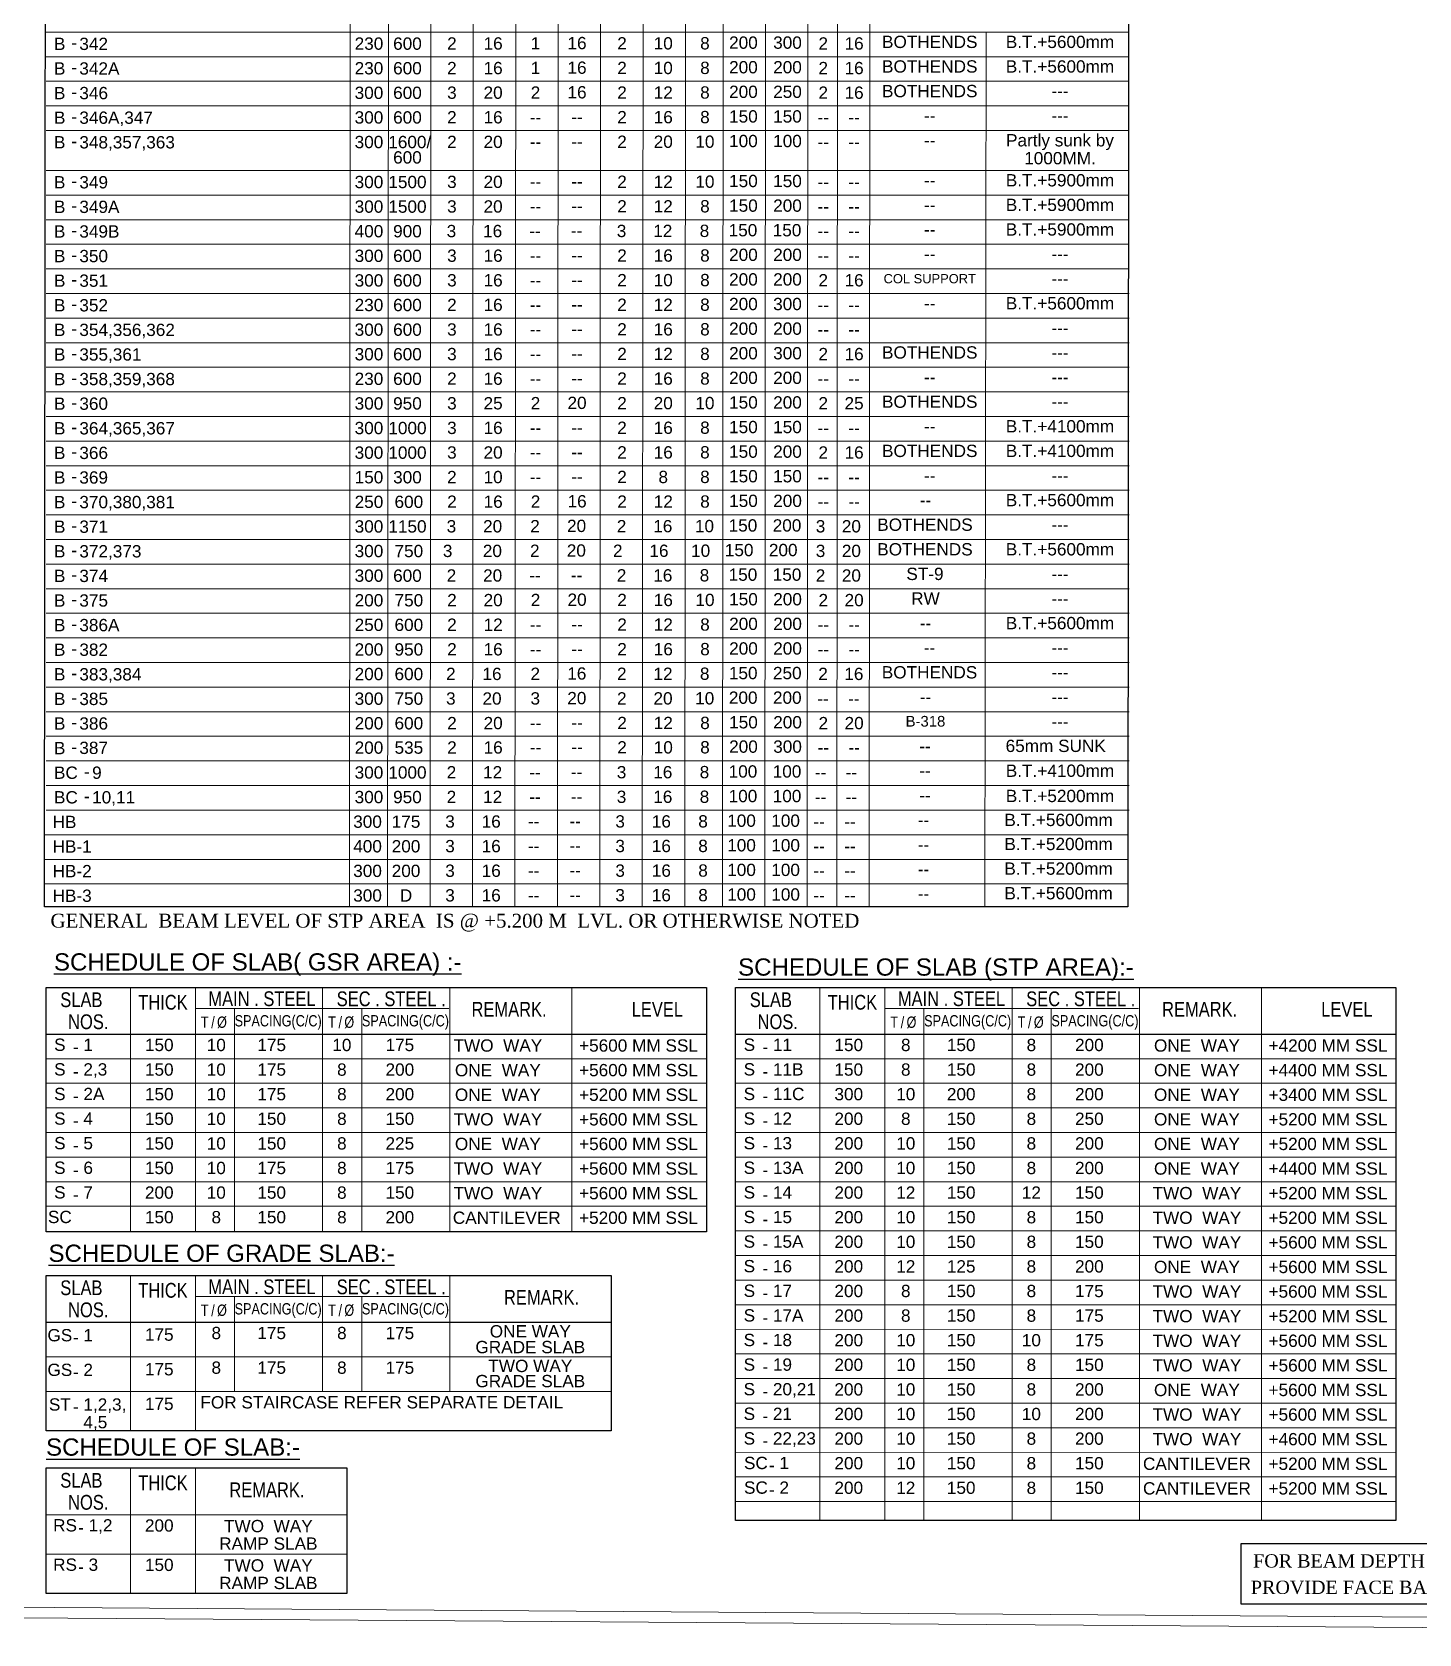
# Model space of a CAD drawing. Header units: millimetres. Extents: x -954 to 225541, y -300291 to -180647.
# Drawn here: x 178601 to 206793, y -292654 to -260098 of the extents above; entities that cross this region are included whole.
import ezdxf
from ezdxf.enums import TextEntityAlignment as Align

# ---------------------------------------------------------------- set-up
doc = ezdxf.new("R2010")
doc.units = ezdxf.units.MM
doc.header["$LTSCALE"] = 100
doc.header["$MEASUREMENT"] = 0
doc.layers.add('beam sch. text', color=4, linetype='Continuous')
doc.layers.add('slab sch. text', color=4, linetype='Continuous')
for name, color, linetype, lineweight in [('LINE- 1', 7, 'Continuous', 25), ('LINE- 2', 35, 'Continuous', 13), ('MAIN TEXT', 6, 'Continuous', 25), ('SUNK', 251, 'Continuous', 9)]:
    doc.layers.add(name, color=color, linetype=linetype, lineweight=lineweight)
doc.styles.add('ARIAL', font='arial.ttf')
doc.styles.add('TIMES NEW ROMAN', font='times.ttf', dxfattribs={"width": 0.8, "height": 12})

msp = doc.modelspace()

# ---------------------------------------------------------------- linework, layer by layer
at = {"layer": 'LINE- 1'}
for p, q in [((178885.4, -280463), (192307.7, -280463.5)), ((192901, -280463), (206323.3, -280463.5)), ((178885.4, -286317), (190372, -286317)), ((178885.3, -290229.6), (184999.3, -290230.2))]:
    msp.add_line(p, q, dxfattribs=at)
for points in [[(178885.4, -243818.7), (200904.2, -243818.7), (200875.7, -277877.8), (178856.9, -277877.8)], [(178885.4, -279513.8), (192308.1, -279513.8), (192308.1, -284479.7), (178885.3, -284479.7)], [(192901, -279513.8), (206323.8, -279513.8), (206323.9, -290345.4), (192901.1, -290345.4)], [(178885.3, -285367.8), (190372.3, -285367.8), (190372.3, -288527.3), (178885.3, -288527.3)], [(178885.3, -289280.4), (184999.8, -289280.4), (184999.9, -291829.6), (178885.5, -291829.6)]]:
    msp.add_lwpolyline(points, close=True, dxfattribs=at)
at = {"layer": 'LINE- 2'}
for p, q in [((185052.7, -277877.8), (185081.2, -243818.7)), ((186692.2, -277877.8), (186720.7, -243818.7)), ((191867.2, -277877.8), (191895.7, -243818.7)), ((194353.8, -277877.8), (194382.3, -243818.7)), ((188417.2, -277877.8), (188445.7, -244359.5)), ((190142.2, -277877.8), (190170.7, -244359.5)), ((192633.8, -277877.8), (192662.4, -244454)), ((185829, -277877.8), (185857.5, -244553.9)), ((187554.7, -277877.8), (187583.2, -244944.4)), ((189279.7, -277877.8), (189308.2, -244944.4)), ((191004.7, -277877.8), (191033.2, -244944.4)), ((193493.8, -277877.8), (193522.4, -244873.1)), ((194957.6, -277877.8), (194986.1, -244944.4)), ((195618.1, -277877.8), (195646.6, -244944.4)), ((200904.2, -260099.1), (178885.4, -260099.1)), ((197967.3, -277877.8), (197995.9, -260099.1)), ((200904.2, -260599.1), (178885.4, -260599.1)), ((200904.2, -261099.1), (178885.4, -261099.1)), ((200904.2, -261599.1), (178885.4, -261599.1)), ((200904.2, -262099.1), (178885.4, -262099.1)), ((200904.2, -262911.6), (178885.4, -262911.6)), ((200904.2, -263411.6), (178885.4, -263411.6)), ((200904.2, -263911.6), (178885.4, -263911.6)), ((200904.2, -264411.6), (178885.4, -264411.6)), ((200904.2, -264911.6), (178885.4, -264911.6)), ((200904.2, -265411.6), (178885.4, -265411.6)), ((200904.2, -265911.6), (178885.4, -265911.6)), ((200904.2, -266411.6), (178885.4, -266411.6)), ((200904.2, -266911.6), (178885.4, -266911.6)), ((200904.2, -267411.6), (178885.4, -267411.6)), ((200904.2, -267911.6), (178885.4, -267911.6)), ((200904.2, -268411.6), (178885.4, -268411.6)), ((200904.2, -268911.6), (178885.4, -268911.6)), ((200904.2, -269411.6), (178885.4, -269411.6)), ((200904.2, -269911.6), (178885.4, -269911.6)), ((200904.2, -270411.6), (178885.4, -270411.6)), ((200904.2, -270911.6), (178885.4, -270911.6)), ((200904.2, -271411.6), (178885.4, -271411.6)), ((200904.2, -271911.6), (178885.4, -271911.6)), ((200904.2, -272411.6), (178885.4, -272411.6)), ((200904.2, -272911.6), (178885.4, -272911.6)), ((200904.2, -273411.6), (178885.4, -273411.6)), ((200904.2, -273411.6), (178885.4, -273411.6)), ((200904.2, -273911.6), (178885.4, -273911.6)), ((200904.2, -274411.6), (178885.4, -274411.6)), ((200904.2, -274911.6), (178885.4, -274911.6)), ((200904.2, -275411.6), (178885.4, -275411.6)), ((200904.2, -275911.6), (178885.4, -275911.6)), ((200875.3, -276411.6), (178856.5, -276411.6)), ((200875.3, -276911.6), (178856.5, -276911.6)), ((200876.5, -277411.6), (178857.7, -277411.6)), ((180600.6, -279513.8), (180600.6, -284479.7)), ((181920.9, -279513.8), (181920.9, -284479.7)), ((184508.3, -279514.4), (184508.3, -284479.7)), ((187095.7, -279514.4), (187095.7, -284479.7)), ((189576.2, -284479.7), (189576.3, -279513.8)), ((194616.2, -279513.8), (194616.3, -290345.4)), ((195936.5, -279513.8), (195936.6, -290345.4)), ((198523.9, -279514.4), (198524, -290345.4)), ((201111.3, -279514.4), (201111.4, -290345.4)), ((203591.9, -279514.4), (203592, -290345.4)), ((181920.9, -279941.5), (184508.3, -279942.1)), ((182716.2, -279942.7), (182716.2, -284479.7)), ((184508.3, -279942.1), (187074.5, -279942.1)), ((185303.6, -279942.1), (185303.6, -284479.7)), ((195936.5, -279941.5), (198523.9, -279942.1)), ((196731.8, -279942.7), (196731.9, -290345.4)), ((198523.9, -279942.1), (201090.1, -279942.1)), ((199319.3, -279942.1), (199319.3, -290345.4)), ((178885.3, -280963), (192307.6, -280963.5)), ((192901.1, -280963), (206323.4, -280963.5)), ((178885.3, -281463), (192307.6, -281463.5)), ((192901.1, -281463), (206323.4, -281463.5)), ((178885.3, -281963), (192307.6, -281963.5)), ((192901.1, -281963), (206323.4, -281963.5)), ((178885.3, -282463), (192307.6, -282463.5)), ((192901.1, -282463), (206323.4, -282463.5)), ((178885.2, -282963), (192307.6, -282963.5)), ((192901.1, -282963), (206323.4, -282963.5)), ((178885.2, -283463), (192307.5, -283463.5)), ((192901.1, -283463), (206323.4, -283463.5)), ((178885.2, -283963), (192307.5, -283963.5)), ((192901, -283963), (206323.4, -283963.5)), ((192901, -284463), (206323.3, -284463.5)), ((192901, -284963), (206323.3, -284963.5)), ((180600.6, -285367.8), (180600.6, -288527.3)), ((181920.9, -285367.8), (181920.9, -288527.3)), ((184508.3, -285368.4), (184508.3, -287725)), ((187095.7, -285368.4), (187095.7, -287725)), ((192901, -285463), (206323.3, -285463.5)), ((181920.9, -285795.5), (184508.3, -285796.1)), ((182716.2, -285796.7), (182716.2, -287725)), ((184508.3, -285796.1), (187074.5, -285796.1)), ((185303.6, -285796.1), (185303.6, -287725)), ((192901, -285963), (206323.3, -285963.5)), ((192901, -286463), (206323.3, -286463.5)), ((178885.4, -287021), (190372, -287021)), ((192900.9, -286963), (206323.2, -286963.5)), ((192900.9, -287463), (206323.2, -287463.5)), ((178885.4, -287725), (190372, -287725)), ((192900.9, -287963), (206323.2, -287963.5)), ((192900.9, -288463), (206323.2, -288463.5)), ((192900.9, -288963), (206323.2, -288963.5)), ((180600.6, -289280.4), (180600.8, -291829.6)), ((181920.9, -289280.4), (181921.1, -291829.6)), ((192900.8, -289463), (206323.1, -289463.5)), ((192900.8, -289963), (206323.1, -289963.5)), ((178885.5, -291029.6), (184999.5, -291030.2))]:
    msp.add_line(p, q, dxfattribs=at)
at = {"layer": 'MAIN TEXT'}
msp.add_lwpolyline([(203181.7, -290814.3), (212789.1, -290814.3), (212789.1, -292050.3), (203181.7, -292050.3)], close=True, dxfattribs=at)
at = {"layer": 'SUNK', "color": 5}
msp.add_lwpolyline([(154747.3, -292164.4), (225540.8, -292654.4), (225540.8, -242471.9), (154747.3, -242471.9)], close=True, dxfattribs=at)
at = {"layer": 'SUNK', "color": 6}
msp.add_lwpolyline([(154963, -291948.6), (225325.1, -292438.7), (225325.1, -242687.7), (154963, -242687.7)], close=True, dxfattribs=at)

# ---------------------------------------------------------------- texts
at = {"layer": 'beam sch. text', "style": 'ARIAL'}
for s, p in [('B', (179047, -260338.2)), ('-', (179398.7, -260314)), ('342', (179562.6, -260338.2)), ('B', (179047, -260838.2)), ('342A', (179562.6, -260838.2)), ('-', (179398.7, -260814)), ('B', (179047, -261338.2)), ('-', (179398.7, -261314)), ('346', (179562.6, -261338.2)), ('B', (179047, -261838.2)), ('346A,347', (179562.6, -261838.2)), ('-', (179398.7, -261814)), ('B', (179047, -262338.2)), ('-', (179398.7, -262314)), ('348,357,363', (179562.6, -262338.2)), ('B', (179047, -263150.7)), ('349', (179562.6, -263150.7)), ('-', (179398.7, -263126.5)), ('B', (179047, -263650.7)), ('-', (179398.7, -263626.5)), ('349A', (179562.6, -263650.7)), ('B', (179047, -264150.7)), ('349B', (179562.6, -264150.7)), ('-', (179398.7, -264126.5)), ('B', (179047, -264650.7)), ('-', (179398.7, -264626.5)), ('350', (179562.6, -264650.7)), ('B', (179047, -265150.7)), ('-', (179398.7, -265126.5)), ('351', (179562.6, -265150.7)), ('B', (179047, -265650.7)), ('-', (179398.7, -265626.5)), ('352', (179562.6, -265650.7)), ('B', (179047, -266150.7)), ('-', (179398.7, -266126.5)), ('354,356,362', (179562.6, -266150.7)), ('B', (179047, -266650.7)), ('355,361', (179562.6, -266650.7)), ('-', (179398.7, -266626.5)), ('B', (179047, -267150.7)), ('-', (179398.7, -267126.5)), ('358,359,368', (179562.6, -267150.7)), ('B', (179047, -267650.7)), ('360', (179562.6, -267650.7)), ('-', (179398.7, -267626.5)), ('B', (179047, -268150.7)), ('-', (179398.7, -268126.5)), ('364,365,367', (179562.6, -268150.7)), ('B', (179047, -268650.7)), ('366', (179562.6, -268650.7)), ('-', (179398.7, -268626.5)), ('B', (179047, -269150.7)), ('-', (179398.7, -269126.5)), ('369', (179562.6, -269150.7)), ('B', (179047, -269650.7)), ('370,380,381', (179562.6, -269650.7)), ('-', (179398.7, -269626.5)), ('B', (179047, -270150.7)), ('-', (179398.7, -270126.5)), ('371', (179562.6, -270150.7)), ('B', (179047, -270650.7)), ('372,373', (179562.6, -270650.7)), ('-', (179398.7, -270626.5)), ('B', (179047, -271150.7)), ('-', (179398.7, -271126.5)), ('374', (179562.6, -271150.7)), ('B', (179047, -271650.7)), ('-', (179398.7, -271626.5)), ('375', (179562.6, -271650.7)), ('B', (179047, -272150.7)), ('-', (179398.7, -272126.5)), ('386A', (179562.6, -272150.7)), ('B', (179047, -272650.7)), ('-', (179398.7, -272626.5)), ('382', (179562.6, -272650.7)), ('B', (179047, -273150.7)), ('-', (179398.7, -273126.5)), ('383,384', (179562.6, -273150.7)), ('B', (179047, -273650.7)), ('-', (179398.7, -273626.5)), ('385', (179562.6, -273650.7)), ('B', (179047, -274150.7)), ('386', (179562.6, -274150.7)), ('-', (179398.7, -274126.5)), ('B', (179047, -274650.7)), ('-', (179398.7, -274626.5)), ('387', (179562.6, -274645.7)), ('BC', (179047, -275150.7)), ('9', (179822.4, -275150.7)), ('-', (179658.5, -275126.5)), ('BC', (179047, -275650.7)), ('-', (179658.5, -275626.5)), ('10,11', (179822.4, -275650.7)), ('HB', (179018.1, -276150.7)), ('HB-1', (179018.1, -276650.7)), ('HB-2', (179018.1, -277150.7))]:
    msp.add_text(s, height=250, rotation=0.00358, dxfattribs=at).set_placement(p, align=Align.MIDDLE_LEFT)
for s, height, p in [('230', 250, (185449.8, -260333.2)), ('600', 250, (186232.1, -260333.2)), ('2', 250, (187135.6, -260330.1)), ('16', 250, (187973, -260330.1)), ('1', 250, (188834.7, -260327.8)), ('16', 250, (189679.3, -260322)), ('2', 250, (190593.7, -260327.8)), ('10', 250, (191431.6, -260327.8)), ('8', 250, (192279, -260326.2)), ('200', 250, (193061.3, -260312.8)), ('300', 250, (193957.3, -260312.8)), ('2', 250, (194684, -260330.1)), ('16', 250, (195310.8, -260330.1)), ('BOTHENDS', 250, (196848.7, -260297.7)), ('B.T.+5600mm', 250, (199496.5, -260297.7)), ('230', 250, (185449.8, -260833.2)), ('600', 250, (186232.1, -260833.2)), ('2', 250, (187135.6, -260830.1)), ('16', 250, (187973, -260830.1)), ('1', 250, (188834.7, -260827.8)), ('16', 250, (189679.3, -260822)), ('2', 250, (190593.7, -260827.8)), ('10', 250, (191431.6, -260827.8)), ('8', 250, (192279, -260826.2)), ('200', 250, (193061.3, -260812.8)), ('200', 250, (193957.3, -260812.8)), ('2', 250, (194684, -260830.1)), ('16', 250, (195310.8, -260830.1)), ('BOTHENDS', 250, (196848.7, -260797.7)), ('B.T.+5600mm', 250, (199496.5, -260797.7)), ('300', 250, (185449.8, -261333.2)), ('600', 250, (186232.1, -261333.2)), ('3', 250, (187135.6, -261330.1)), ('20', 250, (187973, -261330.1)), ('2', 250, (188834.7, -261327.8)), ('16', 250, (189679.3, -261322)), ('2', 250, (190593.7, -261327.8)), ('12', 250, (191431.6, -261327.8)), ('8', 250, (192279, -261326.2)), ('200', 250, (193061.3, -261312.8)), ('250', 250, (193957.3, -261312.8)), ('2', 250, (194684, -261330.1)), ('16', 250, (195310.8, -261330.1)), ('BOTHENDS', 250, (196848.7, -261297.7)), ('---', 250, (199496.5, -261297.7)), ('300', 250, (185449.8, -261833.2)), ('600', 250, (186232.1, -261833.2)), ('2', 250, (187135.6, -261830.1)), ('16', 250, (187973, -261830.1)), ('2', 250, (190593.7, -261827.8)), ('16', 250, (191431.6, -261827.8)), ('8', 250, (192279, -261826.2)), ('150', 250, (193061.3, -261812.8)), ('150', 250, (193957.3, -261812.8)), ('--', 250, (188834.7, -261827.8)), ('--', 250, (189679.3, -261822)), ('--', 250, (194684, -261830.1)), ('--', 250, (195310.8, -261830.1)), ('--', 250, (196848.7, -261797.7)), ('---', 250, (199496.5, -261797.7)), ('300', 250, (185449.8, -262333.2)), ('1600/', 250, (186278.8, -262333.2)), ('2', 250, (187135.6, -262330.1)), ('20', 250, (187973, -262330.1)), ('--', 250, (188834.7, -262327.8)), ('--', 250, (189679.3, -262322)), ('2', 250, (190593.7, -262327.8)), ('20', 250, (191431.6, -262327.8)), ('10', 250, (192279, -262326.2)), ('100', 250, (193061.3, -262312.8)), ('100', 250, (193957.3, -262312.8)), ('--', 250, (194684, -262330.1)), ('--', 250, (195310.8, -262330.1)), ('--', 250, (196848.7, -262297.7)), ('Partly sunk by', 250, (199496.5, -262297.7)), ('600', 250, (186232.1, -262645.7)), ('1000MM.', 250, (199496.5, -262661.6)), ('300', 250, (185449.8, -263145.7)), ('1500', 250, (186232.1, -263145.7)), ('3', 250, (187135.6, -263142.6)), ('20', 250, (187973, -263142.6)), ('2', 250, (190593.7, -263140.3)), ('12', 250, (191431.6, -263140.3)), ('10', 250, (192279, -263138.7)), ('150', 250, (193061.3, -263125.3)), ('150', 250, (193957.3, -263125.3)), ('B.T.+5900mm', 250, (199496.5, -263110.2)), ('--', 250, (188834.7, -263140.3)), ('--', 250, (189679.3, -263134.5)), ('--', 250, (194684, -263142.6)), ('--', 250, (195310.8, -263142.6)), ('--', 250, (196848.7, -263110.2)), ('300', 250, (185449.8, -263645.7)), ('1500', 250, (186232.1, -263645.7)), ('3', 250, (187135.6, -263642.6)), ('20', 250, (187973, -263642.6)), ('--', 250, (188834.7, -263640.3)), ('--', 250, (189679.3, -263634.5)), ('2', 250, (190593.7, -263640.3)), ('12', 250, (191431.6, -263640.3)), ('8', 250, (192279, -263638.7)), ('150', 250, (193061.3, -263625.3)), ('200', 250, (193957.3, -263625.3)), ('--', 250, (194684, -263642.6)), ('--', 250, (195310.8, -263642.6)), ('--', 250, (196848.7, -263610.2)), ('B.T.+5900mm', 250, (199496.5, -263610.2)), ('400', 250, (185449.8, -264145.7)), ('900', 250, (186232.1, -264145.7)), ('3', 250, (187126.3, -264142.6)), ('16', 250, (187963.6, -264142.6)), ('3', 250, (190584.3, -264140.3)), ('12', 250, (191422.3, -264140.3)), ('8', 250, (192269.7, -264138.7)), ('150', 250, (193052, -264125.3)), ('150', 250, (193948, -264125.3)), ('B.T.+5900mm', 250, (199496.5, -264110.2)), ('--', 250, (188825.4, -264140.3)), ('--', 250, (189670, -264134.5)), ('--', 250, (194684, -264142.6)), ('--', 250, (195310.8, -264142.6)), ('--', 250, (196848.7, -264110.2)), ('300', 250, (185449.8, -264645.7)), ('600', 250, (186232.1, -264645.7)), ('3', 250, (187135.6, -264642.6)), ('16', 250, (187973, -264642.6)), ('--', 250, (188834.7, -264640.3)), ('--', 250, (189679.3, -264634.5)), ('2', 250, (190593.7, -264640.3)), ('16', 250, (191431.6, -264640.3)), ('8', 250, (192279, -264638.7)), ('200', 250, (193061.3, -264625.3)), ('200', 250, (193957.3, -264625.3)), ('--', 250, (194684, -264642.6)), ('--', 250, (195310.8, -264642.6)), ('--', 250, (196848.7, -264610.2)), ('---', 250, (199496.5, -264610.2)), ('200', 250, (193061.3, -265125.3)), ('200', 250, (193957.3, -265125.3)), ('300', 250, (185449.8, -265145.7)), ('600', 250, (186232.1, -265145.7)), ('3', 250, (187135.6, -265142.6)), ('16', 250, (187973, -265142.6)), ('--', 250, (188834.7, -265140.3)), ('--', 250, (189679.3, -265134.5)), ('2', 250, (190593.7, -265140.3)), ('10', 250, (191431.6, -265140.3)), ('8', 250, (192279, -265138.7)), ('2', 250, (194684, -265142.6)), ('16', 250, (195310.8, -265142.6)), ('COL SUPPORT', 187.5, (196848.7, -265110.2)), ('---', 250, (199496.5, -265110.2)), ('230', 250, (185449.8, -265645.7)), ('600', 250, (186232.1, -265645.7)), ('2', 250, (187135.6, -265642.6)), ('16', 250, (187973, -265642.6)), ('--', 250, (188834.7, -265640.3)), ('--', 250, (189679.3, -265634.5)), ('2', 250, (190593.7, -265640.3)), ('12', 250, (191431.6, -265640.3)), ('8', 250, (192279, -265638.7)), ('200', 250, (193061.3, -265625.3)), ('300', 250, (193957.3, -265625.3)), ('--', 250, (194684, -265642.6)), ('--', 250, (195310.8, -265642.6)), ('--', 250, (196848.7, -265610.2)), ('--', 250, (196848.7, -265610.2)), ('B.T.+5600mm', 250, (199496.5, -265610.2)), ('300', 250, (185449.8, -266145.7)), ('600', 250, (186232.1, -266145.7)), ('3', 250, (187135.6, -266142.6)), ('16', 250, (187973, -266142.6)), ('--', 250, (188834.7, -266140.3)), ('--', 250, (189679.3, -266134.5)), ('2', 250, (190593.7, -266140.3)), ('16', 250, (191431.6, -266140.3)), ('8', 250, (192279, -266138.7)), ('200', 250, (193061.3, -266125.3)), ('200', 250, (193957.3, -266125.3)), ('--', 250, (194684, -266142.6)), ('--', 250, (195310.8, -266142.6)), ('---', 250, (199496.5, -266110.2)), ('300', 250, (185449.8, -266645.7)), ('600', 250, (186232.1, -266645.7)), ('3', 250, (187135.6, -266642.6)), ('16', 250, (187973, -266642.6)), ('2', 250, (190593.7, -266640.3)), ('12', 250, (191431.6, -266640.3)), ('8', 250, (192279, -266638.7)), ('200', 250, (193061.3, -266625.3)), ('300', 250, (193957.3, -266625.3)), ('2', 250, (194684, -266642.6)), ('16', 250, (195310.8, -266642.6)), ('BOTHENDS', 250, (196848.7, -266610.2)), ('---', 250, (199496.5, -266610.2)), ('--', 250, (188834.7, -266640.3)), ('--', 250, (189679.3, -266634.5)), ('230', 250, (185449.8, -267145.7)), ('600', 250, (186232.1, -267145.7)), ('2', 250, (187135.6, -267142.6)), ('16', 250, (187973, -267142.6)), ('--', 250, (188834.7, -267140.3)), ('--', 250, (189679.3, -267134.5)), ('2', 250, (190593.7, -267140.3)), ('16', 250, (191431.6, -267140.3)), ('8', 250, (192279, -267138.7)), ('200', 250, (193061.3, -267125.3)), ('200', 250, (193957.3, -267125.3)), ('--', 250, (194684, -267142.6)), ('--', 250, (195310.8, -267142.6)), ('--', 250, (196848.7, -267110.2)), ('---', 250, (199496.5, -267110.2)), ('300', 250, (185449.8, -267645.7)), ('950', 250, (186232.1, -267645.7)), ('3', 250, (187135.6, -267642.6)), ('25', 250, (187973, -267642.6)), ('2', 250, (188834.7, -267640.3)), ('20', 250, (189679.3, -267634.5)), ('2', 250, (190593.7, -267640.3)), ('20', 250, (191431.6, -267640.3)), ('10', 250, (192279, -267638.7)), ('150', 250, (193061.3, -267625.3)), ('200', 250, (193957.3, -267625.3)), ('2', 250, (194684, -267642.6)), ('25', 250, (195310.8, -267642.6)), ('BOTHENDS', 250, (196848.7, -267610.2)), ('---', 250, (199496.5, -267610.2)), ('300', 250, (185449.8, -268145.7)), ('1000', 250, (186232.1, -268145.7)), ('3', 250, (187135.6, -268142.6)), ('16', 250, (187973, -268142.6)), ('--', 250, (188834.7, -268140.3)), ('--', 250, (189679.3, -268134.5)), ('2', 250, (190593.7, -268140.3)), ('16', 250, (191431.6, -268140.3)), ('8', 250, (192279, -268138.7)), ('150', 250, (193061.3, -268125.3)), ('150', 250, (193957.3, -268125.3)), ('--', 250, (194684, -268142.6)), ('--', 250, (195310.8, -268142.6)), ('--', 250, (196848.7, -268110.2)), ('B.T.+4100mm', 250, (199496.5, -268110.2)), ('300', 250, (185449.8, -268645.7)), ('1000', 250, (186232.1, -268645.7)), ('3', 250, (187135.6, -268642.6)), ('20', 250, (187973, -268642.6)), ('2', 250, (190593.7, -268640.3)), ('16', 250, (191431.6, -268640.3)), ('8', 250, (192279, -268638.7)), ('150', 250, (193061.3, -268625.3)), ('200', 250, (193957.3, -268625.3)), ('2', 250, (194684, -268642.6)), ('16', 250, (195310.8, -268642.6)), ('BOTHENDS', 250, (196848.7, -268610.2)), ('B.T.+4100mm', 250, (199496.5, -268610.2)), ('--', 250, (188834.7, -268640.3)), ('--', 250, (189679.3, -268634.5)), ('150', 250, (185449.8, -269145.7)), ('300', 250, (186232.1, -269145.7)), ('2', 250, (187135.6, -269142.6)), ('10', 250, (187973, -269142.6)), ('--', 250, (188834.7, -269140.3)), ('--', 250, (189679.3, -269134.5)), ('2', 250, (190593.7, -269140.3)), ('8', 250, (191431.6, -269140.3)), ('8', 250, (192279, -269138.7)), ('150', 250, (193061.3, -269125.3)), ('150', 250, (193957.3, -269125.3)), ('--', 250, (194684, -269142.6)), ('--', 250, (195310.8, -269142.6)), ('--', 250, (196848.7, -269110.2)), ('---', 250, (199496.5, -269110.2)), ('250', 250, (185449.8, -269645.7)), ('600', 250, (186260.7, -269645.7)), ('2', 250, (187136.7, -269642.6)), ('16', 250, (187974, -269642.6)), ('2', 250, (188835.8, -269640.3)), ('16', 250, (189680.3, -269634.5)), ('2', 250, (190594.7, -269640.3)), ('12', 250, (191432.7, -269640.3)), ('8', 250, (192280.1, -269638.7)), ('150', 250, (193062.4, -269625.3)), ('200', 250, (193958.3, -269625.3)), ('B.T.+5600mm', 250, (199496.5, -269610.2)), ('--', 250, (194685.1, -269642.6)), ('--', 250, (195311.9, -269642.6)), ('--', 250, (196761.8, -269610.2)), ('300', 250, (185449.8, -270145.7)), ('1150', 250, (186232.1, -270145.7)), ('3', 250, (187126.3, -270142.6)), ('20', 250, (187963.6, -270142.6)), ('2', 250, (188825.4, -270140.3)), ('20', 250, (189670, -270134.5)), ('2', 250, (190584.3, -270140.3)), ('16', 250, (191422.3, -270140.3)), ('10', 250, (192269.7, -270138.7)), ('150', 250, (193052, -270125.3)), ('200', 250, (193948, -270125.3)), ('3', 250, (194629, -270142.6)), ('20', 250, (195255.8, -270142.6)), ('BOTHENDS', 250, (196751.4, -270110.2)), ('---', 250, (199496.5, -270110.2)), ('300', 250, (185449.8, -270645.7)), ('750', 250, (186260.7, -270645.7)), ('3', 250, (187048.7, -270642.6)), ('20', 250, (187958.7, -270642.6)), ('2', 250, (188820.5, -270640.3)), ('20', 250, (189665, -270634.5)), ('2', 250, (190506.7, -270640.3)), ('16', 250, (191344.7, -270640.3)), ('10', 250, (192192.1, -270638.7)), ('150', 250, (192974.4, -270625.3)), ('200', 250, (193870.3, -270625.3)), ('3', 250, (194629, -270642.6)), ('20', 250, (195255.8, -270642.6)), ('BOTHENDS', 250, (196751.4, -270610.2)), ('B.T.+5600mm', 250, (199496.5, -270610.2)), ('300', 250, (185449.8, -271145.7)), ('600', 250, (186232.1, -271145.7)), ('2', 250, (187126.3, -271142.6)), ('20', 250, (187963.6, -271142.6)), ('--', 250, (188825.4, -271140.3)), ('--', 250, (189670, -271134.5)), ('2', 250, (190584.3, -271140.3)), ('16', 250, (191422.3, -271140.3)), ('8', 250, (192269.7, -271138.7)), ('150', 250, (193052, -271125.3)), ('150', 250, (193948, -271125.3)), ('2', 250, (194629, -271142.6)), ('20', 250, (195255.8, -271142.6)), ('ST-9', 250, (196751.4, -271110.2)), ('---', 250, (199496.5, -271110.2)), ('200', 250, (185449.8, -271645.7)), ('750', 250, (186260.7, -271645.7)), ('2', 250, (187136.7, -271642.6)), ('20', 250, (187974, -271642.6)), ('2', 250, (188835.8, -271640.3)), ('20', 250, (189680.3, -271634.5)), ('2', 250, (190594.7, -271640.3)), ('16', 250, (191432.7, -271640.3)), ('10', 250, (192280.1, -271638.7)), ('150', 250, (193062.4, -271625.3)), ('200', 250, (193958.3, -271625.3)), ('2', 250, (194685.1, -271642.6)), ('20', 250, (195311.9, -271642.6)), ('RW', 250, (196761.8, -271610.2)), ('---', 250, (199496.5, -271610.2)), ('250', 250, (185449.8, -272145.7)), ('600', 250, (186260.7, -272145.7)), ('2', 250, (187136.7, -272142.6)), ('12', 250, (187974, -272142.6)), ('--', 250, (188835.8, -272140.3)), ('--', 250, (189680.3, -272134.5)), ('2', 250, (190594.7, -272140.3)), ('12', 250, (191432.7, -272140.3)), ('8', 250, (192280.1, -272138.7)), ('200', 250, (193062.4, -272125.3)), ('200', 250, (193958.3, -272125.3)), ('--', 250, (194685.1, -272142.6)), ('--', 250, (195311.9, -272142.6)), ('--', 250, (196761.8, -272110.2)), ('B.T.+5600mm', 250, (199496.5, -272110.2)), ('200', 250, (185449.8, -272645.7)), ('950', 250, (186260.7, -272645.7)), ('2', 250, (187136.7, -272642.6)), ('16', 250, (187974, -272642.6)), ('--', 250, (188835.8, -272640.3)), ('--', 250, (189680.3, -272634.5)), ('2', 250, (190594.7, -272640.3)), ('16', 250, (191432.7, -272640.3)), ('8', 250, (192280.1, -272638.7)), ('200', 250, (193062.4, -272625.3)), ('200', 250, (193958.3, -272625.3)), ('--', 250, (194685.1, -272642.6)), ('--', 250, (195311.9, -272642.6)), ('--', 250, (196844.3, -272610.2)), ('---', 250, (199496.5, -272610.2)), ('200', 250, (185449.8, -273145.7)), ('600', 250, (186260.7, -273145.7)), ('2', 250, (187114, -273142.6)), ('16', 250, (187951.4, -273142.6)), ('2', 250, (188830.3, -273140.3)), ('16', 250, (189674.9, -273134.5)), ('2', 250, (190589.3, -273140.3)), ('12', 250, (191427.2, -273140.3)), ('8', 250, (192274.6, -273138.7)), ('150', 250, (193056.9, -273125.3)), ('250', 250, (193952.9, -273125.3)), ('2', 250, (194679.6, -273142.6)), ('16', 250, (195306.5, -273142.6)), ('BOTHENDS', 250, (196844.3, -273110.2)), ('---', 250, (199496.5, -273110.2)), ('300', 250, (185449.8, -273645.7)), ('750', 250, (186260.7, -273645.7)), ('3', 250, (187114, -273642.6)), ('20', 250, (187951.4, -273642.6)), ('3', 250, (188830.3, -273640.3)), ('20', 250, (189674.9, -273634.5)), ('2', 250, (190589.3, -273640.3)), ('20', 250, (191427.2, -273640.3)), ('10', 250, (192274.6, -273638.7)), ('200', 250, (193056.9, -273625.3)), ('200', 250, (193952.9, -273625.3)), ('--', 250, (194679.6, -273642.6)), ('--', 250, (195306.5, -273642.6)), ('--', 250, (196761.8, -273610.2)), ('---', 250, (199496.5, -273610.2)), ('200', 250, (185449.8, -274145.7)), ('600', 250, (186260.7, -274145.7)), ('2', 250, (187136.7, -274142.6)), ('20', 250, (187974, -274142.6)), ('2', 250, (190594.7, -274140.3)), ('12', 250, (191432.7, -274140.3)), ('8', 250, (192280.1, -274138.7)), ('150', 250, (193062.4, -274125.3)), ('200', 250, (193958.3, -274125.3)), ('2', 250, (194685.1, -274142.6)), ('20', 250, (195311.9, -274142.6)), ('B-318', 216.67, (196761.8, -274105.2)), ('--', 250, (188835.8, -274140.3)), ('--', 250, (189680.3, -274134.5)), ('---', 250, (199496.5, -274110.2)), ('200', 250, (185449.8, -274640.7)), ('535', 250, (186260.7, -274640.7)), ('2', 250, (187136.7, -274637.6)), ('16', 250, (187974, -274637.6)), ('--', 250, (188835.8, -274635.3)), ('--', 250, (189680.3, -274629.5)), ('2', 250, (190594.7, -274635.3)), ('10', 250, (191432.7, -274635.3)), ('8', 250, (192280.1, -274633.7)), ('200', 250, (193062.4, -274620.3)), ('300', 250, (193958.3, -274620.3)), ('--', 250, (194685.1, -274637.6)), ('--', 250, (195311.9, -274637.6)), ('--', 250, (196751.4, -274610.2)), ('65mm SUNK', 250, (199409.6, -274605.2)), ('300', 250, (185449.8, -275145.7)), ('1000', 250, (186232.1, -275145.7)), ('2', 250, (187126.3, -275142.6)), ('12', 250, (187963.6, -275142.6)), ('3', 250, (190584.3, -275140.3)), ('16', 250, (191422.3, -275140.3)), ('8', 250, (192269.7, -275138.7)), ('100', 250, (193052, -275125.3)), ('100', 250, (193948, -275125.3)), ('B.T.+4100mm', 250, (199496.5, -275110.2)), ('--', 250, (188825.4, -275140.3)), ('--', 250, (189670, -275134.5)), ('--', 250, (194629, -275142.6)), ('--', 250, (195255.8, -275142.6)), ('--', 250, (196751.4, -275110.2)), ('300', 250, (185449.8, -275645.7)), ('950', 250, (186232.1, -275645.7)), ('2', 250, (187126.3, -275642.6)), ('12', 250, (187963.6, -275642.6)), ('--', 250, (188825.4, -275640.3)), ('--', 250, (189670, -275634.5)), ('3', 250, (190584.3, -275640.3)), ('16', 250, (191422.3, -275640.3)), ('8', 250, (192269.7, -275638.7)), ('100', 250, (193052, -275625.3)), ('100', 250, (193948, -275625.3)), ('--', 250, (194629, -275642.6)), ('--', 250, (195255.8, -275642.6)), ('--', 250, (196751.4, -275610.2)), ('B.T.+5200mm', 250, (199496.5, -275623.2)), ('300', 250, (185420.9, -276145.7)), ('175', 250, (186203.2, -276145.7)), ('3', 250, (187097.3, -276142.6)), ('16', 250, (187934.7, -276142.6)), ('3', 250, (190555.4, -276140.3)), ('16', 250, (191393.4, -276140.3)), ('8', 250, (192240.8, -276138.7)), ('100', 250, (193023, -276125.3)), ('100', 250, (193919, -276125.3)), ('B.T.+5600mm', 250, (199467.6, -276110.2)), ('--', 250, (188796.5, -276140.3)), ('--', 250, (189641, -276134.5)), ('--', 250, (194600.1, -276142.6)), ('--', 250, (195226.9, -276142.6)), ('--', 250, (196722.5, -276110.2)), ('400', 250, (185420.9, -276645.7)), ('200', 250, (186203.2, -276645.7)), ('3', 250, (187097.3, -276642.6)), ('16', 250, (187934.7, -276642.6)), ('--', 250, (188796.5, -276640.3)), ('--', 250, (189641, -276634.5)), ('3', 250, (190555.4, -276640.3)), ('16', 250, (191393.4, -276640.3)), ('8', 250, (192240.8, -276638.7)), ('100', 250, (193023, -276625.3)), ('100', 250, (193919, -276625.3)), ('--', 250, (194600.1, -276642.6)), ('--', 250, (195226.9, -276642.6)), ('--', 250, (196722.5, -276610.2)), ('B.T.+5200mm', 250, (199467.6, -276599.6)), ('300', 250, (185420.9, -277145.7)), ('200', 250, (186203.2, -277145.7)), ('3', 250, (187097.3, -277142.6)), ('16', 250, (187934.7, -277142.6)), ('3', 250, (190555.4, -277140.3)), ('16', 250, (191393.4, -277140.3)), ('8', 250, (192240.8, -277138.7)), ('100', 250, (193023, -277125.3)), ('100', 250, (193919, -277125.3)), ('B.T.+5200mm', 250, (199467.6, -277099.6)), ('--', 250, (188796.5, -277140.3)), ('--', 250, (189641, -277134.5)), ('--', 250, (194600.1, -277142.6)), ('--', 250, (195226.9, -277142.6)), ('--', 250, (196722.5, -277110.2))]:
    msp.add_text(s, height=height, rotation=0.00358, dxfattribs=at).set_placement(p, align=Align.MIDDLE_CENTER)
at = {"layer": 'beam sch. text', "color": 1, "style": 'ARIAL'}
msp.add_text('HB-3', height=250, rotation=0.00358, dxfattribs=at).set_placement((179018.1, -277650.7), align=Align.MIDDLE_LEFT)
for s, p in [('300', (185420.9, -277645.7)), ('D', (186203.2, -277645.7)), ('3', (187097.3, -277642.6)), ('16', (187934.7, -277642.6)), ('--', (188796.5, -277640.3)), ('--', (189641, -277634.5)), ('3', (190555.4, -277640.3)), ('16', (191393.4, -277640.3)), ('8', (192240.8, -277638.7)), ('100', (193023, -277625.3)), ('100', (193919, -277625.3)), ('--', (194600.1, -277642.6)), ('--', (195226.9, -277642.6)), ('--', (196722.5, -277610.2)), ('B.T.+5600mm', (199467.6, -277599.6))]:
    msp.add_text(s, height=250, rotation=0.00358, dxfattribs=at).set_placement(p, align=Align.MIDDLE_CENTER)
at = {"layer": 'MAIN TEXT', "style": 'TIMES NEW ROMAN'}
msp.add_text('GENERAL  BEAM LEVEL OF STP AREA  IS @ +5.200 M  LVL. OR OTHERWISE NOTED', height=281.25, rotation=359.99642, dxfattribs=at).set_placement((178975.7, -278298.7, -45.3))
at = {"layer": 'MAIN TEXT', "linetype": 'Continuous', "style": 'ARIAL'}
for s, p in [('%%USCHEDULE OF SLAB( GSR AREA) :-', (183189.2, -279039.2)), ('%%USCHEDULE OF SLAB (STP AREA):-', (196974.2, -279143.5)), ('%%USCHEDULE OF GRADE SLAB:-', (182453.3, -284916.6)), ('%%USCHEDULE OF SLAB:-', (181465.9, -288856))]:
    msp.add_text(s, height=350, dxfattribs=at).set_placement(p, align=Align.MIDDLE)
at = {"layer": 'MAIN TEXT', "style": 'ARIAL', "width": 0.8}
for s, height, p in [('SLAB ', 300, (179650.3, -279764.5)), ('MAIN . STEEL ', 300, (183321.5, -279744.1)), ('SEC . STEEL .', 300, (185902.1, -279746.1)), ('SLAB ', 300, (193665.9, -279764.5)), ('MAIN . STEEL ', 300, (197337.1, -279744.1)), ('SEC . STEEL .', 300, (199917.8, -279746.1)), ('THICK', 300, (181261.8, -279816.1)), ('REMARK.', 300, (188297.8, -279958.8)), ('LEVEL', 300, (191312, -279958.8)), ('THICK', 300, (195277.4, -279816.1)), ('REMARK.', 300, (202335.3, -279958.8)), ('LEVEL', 300, (205327.6, -279958.8)), ('  NOS.', 300, (179650.3, -280212.2)), ('T', 230, (182109.9, -280220.8)), ('/', 230, (182278.7, -280220.8)), ('%%C', 230, (182461.6, -280220.8)), ('SPACING(C/C)', 230, (183603.8, -280220.8)), ('T', 230, (184697.4, -280220.3)), ('/', 230, (184866.1, -280220.3)), ('%%C', 230, (185049, -280220.3)), ('SPACING(C/C)', 230, (186191.3, -280220.3)), ('  NOS.', 300, (193665.9, -280212.2)), ('T', 230, (196125.6, -280220.8)), ('/', 230, (196294.4, -280220.8)), ('%%C', 230, (196477.2, -280220.8)), ('SPACING(C/C)', 230, (197619.5, -280220.8)), ('T', 230, (198713, -280220.3)), ('/', 230, (198881.8, -280220.3)), ('%%C', 230, (199064.6, -280220.3)), ('SPACING(C/C)', 230, (200206.9, -280220.3)), ('SLAB ', 300, (179650.3, -285618.5)), ('THICK', 300, (181261.8, -285670.1)), ('MAIN . STEEL ', 300, (183321.5, -285598.1)), ('SEC . STEEL .', 300, (185902.1, -285600.1)), ('REMARK.', 300, (188957.1, -285812.8)), ('  NOS.', 300, (179650.3, -286066.2)), ('T', 230, (182109.9, -286074.8)), ('/', 230, (182278.7, -286074.8)), ('%%C', 230, (182461.6, -286074.8)), ('SPACING(C/C)', 230, (183603.8, -286074.8)), ('T', 230, (184697.3, -286074.3)), ('/', 230, (184866.1, -286074.3)), ('%%C', 230, (185049, -286074.3)), ('SPACING(C/C)', 230, (186191.2, -286074.3)), ('SLAB ', 300, (179650.3, -289531.1)), ('THICK', 300, (181261.8, -289582.7)), ('REMARK.', 300, (183375.6, -289725.4)), ('  NOS.', 300, (179650.3, -289978.8))]:
    msp.add_text(s, height=height, rotation=0.00358, dxfattribs=at).set_placement(p, align=Align.MIDDLE)
at = {"layer": 'MAIN TEXT', "style": 'TIMES NEW ROMAN'}
for s, p in [(' FOR BEAM DEPTH MORE  THAN 750MM', (207143.6, -291169.5, 0)), ('PROVIDE FACE BARS 8T @ 200 c/c AT BOTH FACE', (208078.4, -291706, 0))]:
    msp.add_text(s, height=270, rotation=359.99642, dxfattribs=at).set_placement(p, align=Align.MIDDLE_CENTER)
at = {"layer": 'slab sch. text', "style": 'ARIAL'}
for s, p in [('S', (179166.3, -280679.3)), ('150', (181187, -280683.6)), ('10', (182346.1, -280683.6)), ('175', (183472.2, -280683.6)), ('10', (184899, -280684.2)), ('175', (186077.7, -280684.2)), ('TWO  WAY', (188069.9, -280695.2)), ('+5600 MM SSL', (190928.6, -280695.2)), ('S', (193182.1, -280679.3)), ('150', (195202.7, -280683.6)), ('8', (196361.8, -280683.6)), ('150', (197487.9, -280683.6)), ('8', (198914.8, -280684.2)), ('200', (200093.4, -280684.2)), ('ONE  WAY', (202280, -280695.2)), ('+4200 MM SSL', (204944, -280695.2)), ('-', (179491.9, -280722.5)), ('-', (193507.6, -280722.5)), ('S', (179166.3, -281179.3)), ('-', (179491.8, -281222.5)), ('150', (181186.9, -281183.6)), ('10', (182346, -281183.6)), ('175', (183472.1, -281183.6)), ('8', (184899, -281184.2)), ('200', (186077.7, -281184.2)), ('ONE  WAY', (188069.8, -281195.2)), ('+5600 MM SSL', (190928.6, -281195.2)), ('S', (193182, -281179.3)), ('-', (193507.6, -281222.5)), ('150', (195202.7, -281183.6)), ('8', (196361.8, -281183.6)), ('150', (197487.9, -281183.6)), ('8', (198914.8, -281184.2)), ('200', (200093.4, -281184.2)), ('ONE  WAY', (202280, -281195.2)), ('+4400 MM SSL', (204944, -281195.2)), ('S', (179166.2, -281679.3)), ('150', (181186.9, -281683.6)), ('10', (182346, -281683.6)), ('175', (183472.1, -281683.6)), ('8', (184899, -281684.2)), ('200', (186077.6, -281684.2)), ('ONE  WAY', (188069.8, -281695.2)), ('+5200 MM SSL', (190928.6, -281695.2)), ('S', (193182, -281679.3)), ('300', (195202.7, -281683.6)), ('10', (196361.8, -281683.6)), ('200', (197487.9, -281683.6)), ('8', (198914.8, -281684.2)), ('200', (200093.4, -281684.2)), ('ONE  WAY', (202279.9, -281695.2)), ('+3400 MM SSL', (204944, -281695.2)), ('-', (179491.8, -281722.5)), ('-', (193507.6, -281722.5)), ('S', (179166.2, -282179.3)), ('-', (179491.8, -282222.5)), ('150', (181186.9, -282183.6)), ('10', (182346, -282183.6)), ('150', (183472.1, -282183.6)), ('8', (184899, -282184.2)), ('150', (186077.6, -282184.2)), ('TWO  WAY', (188069.8, -282195.2)), ('+5600 MM SSL', (190928.6, -282195.2)), ('S', (193182.1, -282179.3)), ('-', (193507.6, -282222.5)), ('200', (195202.7, -282183.6)), ('8', (196361.8, -282183.6)), ('150', (197487.9, -282183.6)), ('8', (198914.8, -282184.2)), ('250', (200093.5, -282184.2)), ('ONE  WAY', (202280, -282195.2)), ('+5200 MM SSL', (204944, -282195.2)), ('S', (179166.2, -282679.3)), ('150', (181186.9, -282683.6)), ('10', (182346, -282683.6)), ('150', (183472.1, -282683.6)), ('8', (184898.9, -282684.2)), ('225', (186077.6, -282684.2)), ('ONE  WAY', (188069.8, -282695.2)), ('+5600 MM SSL', (190928.5, -282695.2)), ('S', (193182, -282679.3)), ('200', (195202.7, -282683.6)), ('10', (196361.8, -282683.6)), ('150', (197487.9, -282683.6)), ('8', (198914.8, -282684.2)), ('200', (200093.4, -282684.2)), ('ONE  WAY', (202280, -282695.2)), ('+5200 MM SSL', (204943.9, -282695.2)), ('-', (179491.8, -282722.5)), ('-', (193507.6, -282722.5)), ('S', (179166.2, -283179.3)), ('-', (179491.8, -283222.5)), ('150', (181186.8, -283183.6)), ('10', (182345.9, -283183.6)), ('175', (183472, -283183.6)), ('8', (184898.9, -283184.2)), ('175', (186077.6, -283184.2)), ('TWO  WAY', (188069.7, -283195.2)), ('+5600 MM SSL', (190928.5, -283195.2)), ('S', (193182, -283179.3)), ('-', (193507.6, -283222.5)), ('200', (195202.7, -283183.6)), ('10', (196361.8, -283183.6)), ('150', (197487.9, -283183.6)), ('8', (198914.8, -283184.2)), ('200', (200093.4, -283184.2)), ('ONE  WAY', (202280, -283195.2)), ('+4400 MM SSL', (204944, -283195.2)), ('S', (179166.1, -283679.3)), ('200', (181186.8, -283683.6)), ('10', (182345.9, -283683.6)), ('150', (183472, -283683.6)), ('8', (184898.9, -283684.2)), ('150', (186077.5, -283684.2)), ('S', (193182, -283679.3)), ('200', (195202.7, -283683.6)), ('12', (196361.8, -283683.6)), ('150', (197487.9, -283683.6)), ('12', (198914.8, -283684.2)), ('150', (200093.4, -283684.2)), ('-', (179491.7, -283722.5)), ('TWO  WAY', (188069.7, -283695.2)), ('+5600 MM SSL', (190928.5, -283695.2)), ('-', (193507.6, -283722.5)), ('TWO  WAY', (202279.9, -283695.2)), ('+5200 MM SSL', (204943.9, -283695.2)), ('SC', (179166.1, -284179.3)), ('150', (181186.8, -284183.6)), ('8', (182345.9, -284183.6)), ('150', (183472, -284183.6)), ('8', (184898.9, -284184.2)), ('200', (186077.5, -284184.2)), ('CANTILEVER', (188250.7, -284195.2)), ('+5200 MM SSL', (190928.5, -284195.2)), ('S', (193182, -284179.3)), ('200', (195202.7, -284183.6)), ('10', (196361.8, -284183.6)), ('150', (197487.9, -284183.6)), ('8', (198914.7, -284184.2)), ('150', (200093.4, -284184.2)), ('TWO  WAY', (202279.9, -284195.2)), ('+5200 MM SSL', (204943.9, -284195.2)), ('-', (193507.6, -284222.5)), ('S', (193182, -284679.3)), ('-', (193507.5, -284722.5)), ('200', (195202.6, -284683.6)), ('10', (196361.7, -284683.6)), ('150', (197487.8, -284683.6)), ('8', (198914.7, -284684.2)), ('150', (200093.4, -284684.2)), ('TWO  WAY', (202279.9, -284695.2)), ('+5600 MM SSL', (204943.9, -284695.2)), ('S', (193181.9, -285179.3)), ('200', (195202.6, -285183.6)), ('12', (196361.7, -285183.6)), ('125', (197487.8, -285183.6)), ('8', (198914.7, -285184.2)), ('200', (200093.3, -285184.2)), ('ONE  WAY', (202279.9, -285195.2)), ('+5600 MM SSL', (204943.8, -285195.2)), ('-', (193507.5, -285222.5)), ('S', (193181.9, -285679.3)), ('-', (193507.5, -285722.5)), ('200', (195202.6, -285683.6)), ('8', (196361.7, -285683.6)), ('150', (197487.8, -285683.6)), ('8', (198914.7, -285684.2)), ('175', (200093.3, -285684.2)), ('TWO  WAY', (202279.9, -285695.2)), ('+5600 MM SSL', (204943.8, -285695.2)), ('S', (193181.9, -286179.3)), ('200', (195202.6, -286183.6)), ('8', (196361.7, -286183.6)), ('150', (197487.8, -286183.6)), ('8', (198914.7, -286184.2)), ('175', (200093.3, -286184.2)), ('TWO  WAY', (202279.8, -286195.2)), ('+5200 MM SSL', (204943.8, -286195.2)), ('GS', (179166.3, -286582.5)), ('175', (181186.9, -286570.2)), ('8', (182346, -286537.6)), ('175', (183472.1, -286537.6)), ('8', (184899, -286538.2)), ('175', (186077.7, -286538.2)), ('ONE WAY', (188729.2, -286503.2)), ('-', (193507.5, -286222.5)), ('-', (179491.8, -286625.7)), ('GRADE SLAB', (188729.2, -286823.6)), ('S', (193181.9, -286679.3)), ('-', (193507.5, -286722.5)), ('200', (195202.6, -286683.6)), ('10', (196361.7, -286683.6)), ('150', (197487.8, -286683.6)), ('10', (198914.6, -286684.2)), ('175', (200093.3, -286684.2)), ('TWO  WAY', (202279.8, -286695.2)), ('+5600 MM SSL', (204943.8, -286695.2)), ('8', (182346, -287241.7)), ('175', (183472.1, -287241.7)), ('8', (184899, -287242.3)), ('175', (186077.7, -287242.3)), ('TWO WAY', (188729.2, -287207.2)), ('S', (193181.9, -287179.3)), ('200', (195202.5, -287183.6)), ('10', (196361.6, -287183.6)), ('150', (197487.7, -287183.6)), ('8', (198914.6, -287184.2)), ('150', (200093.3, -287184.2)), ('TWO  WAY', (202279.8, -287195.2)), ('+5600 MM SSL', (204943.8, -287195.2)), ('GS', (179166.3, -287286.5)), ('-', (179491.8, -287329.7)), ('175', (181186.9, -287274.2)), ('GRADE SLAB', (188729.2, -287514.9)), ('-', (193507.4, -287222.5)), ('S', (193181.8, -287679.3)), ('-', (193507.4, -287722.5)), ('200', (195202.5, -287683.6)), ('10', (196361.6, -287683.6)), ('150', (197487.7, -287683.6)), ('8', (198914.6, -287684.2)), ('200', (200093.2, -287684.2)), ('ONE  WAY', (202279.8, -287695.2)), ('+5600 MM SSL', (204943.7, -287695.2)), ('ST', (179166.3, -287990.5)), ('-', (179491.8, -288033.8)), ('175', (181186.9, -287978.2)), ('FOR STAIRCASE REFER SEPARATE DETAIL', (185710, -287945.7)), ('S', (193181.8, -288179.3)), ('200', (195202.5, -288183.6)), ('10', (196361.6, -288183.6)), ('150', (197487.7, -288183.6)), ('10', (198914.6, -288184.2)), ('200', (200093.2, -288184.2)), ('TWO  WAY', (202279.8, -288195.2)), ('+5600 MM SSL', (204943.7, -288195.2)), ('-', (193507.4, -288222.5)), ('S', (193181.8, -288679.3)), ('-', (193507.4, -288722.5)), ('200', (195202.5, -288683.6)), ('10', (196361.6, -288683.6)), ('150', (197487.7, -288683.6)), ('8', (198914.6, -288684.2)), ('200', (200093.2, -288684.2)), ('TWO  WAY', (202279.7, -288695.2)), ('+4600 MM SSL', (204943.7, -288695.2)), ('SC', (193315.1, -289179.3)), ('200', (195202.5, -289183.6)), ('10', (196361.6, -289183.6)), ('150', (197487.7, -289183.6)), ('8', (198914.5, -289184.2)), ('150', (200093.2, -289184.2)), ('CANTILEVER', (202279.7, -289195.2)), ('+5200 MM SSL', (204943.7, -289195.2)), ('-', (193640.7, -289222.5)), ('SC', (193315.1, -289679.3)), ('-', (193640.7, -289722.5)), ('200', (195202.4, -289683.6)), ('12', (196361.5, -289683.6)), ('150', (197487.6, -289683.6)), ('8', (198914.5, -289684.2)), ('150', (200093.2, -289684.2)), ('CANTILEVER', (202279.7, -289695.2)), ('+5200 MM SSL', (204943.7, -289695.2)), ('RS', (179271.9, -290445.9)), ('200', (181187.2, -290450.2)), ('TWO  WAY', (183404.4, -290461.8)), ('-', (179597.5, -290489.1)), ('RAMP SLAB', (183404.4, -290817.9)), ('RS', (179271.9, -291245.9)), ('-', (179597.5, -291289.1)), ('150', (181187.1, -291250.2)), ('TWO  WAY', (183404.4, -291261.8)), ('RAMP SLAB', (183404.4, -291617.9))]:
    msp.add_text(s, height=250, rotation=0.00358, dxfattribs=at).set_placement(p, align=Align.MIDDLE_CENTER)
for s, p in [('1', (179644.9, -280680.2)), ('11', (193660.7, -280680.2)), ('2,3', (179644.9, -281180.2)), ('11B', (193660.7, -281180.2)), ('2A', (179644.9, -281680.2)), ('11C', (193660.6, -281680.2)), ('4', (179644.8, -282180.2)), ('12', (193660.7, -282180.2)), ('5', (179644.8, -282680.2)), ('13', (193660.7, -282680.2)), ('6', (179644.8, -283180.2)), ('13A', (193660.6, -283180.2)), ('7', (179644.8, -283680.2)), ('14', (193660.6, -283680.2)), ('15', (193660.6, -284180.2)), ('15A', (193660.6, -284680.2)), ('16', (193660.6, -285180.2)), ('17', (193660.5, -285680.2)), ('17A', (193660.5, -286180.2)), ('1', (179644.9, -286583.4)), ('18', (193660.5, -286680.2)), ('19', (193660.5, -287180.2)), ('2', (179644.9, -287287.4)), ('20,21', (193660.5, -287680.2)), ('1,2,3,', (179644.9, -287991.5)), ('21', (193660.4, -288180.2)), ('4,5', (179644.9, -288350.1)), ('22,23', (193660.4, -288680.2)), ('1', (193793.7, -289180.2)), ('2', (193793.7, -289680.2)), ('1,2', (179750.5, -290446.8)), ('3', (179750.5, -291246.8))]:
    msp.add_text(s, height=250, rotation=0.00358, dxfattribs=at).set_placement(p, align=Align.MIDDLE_LEFT)

doc.saveas('drawing.dxf')
